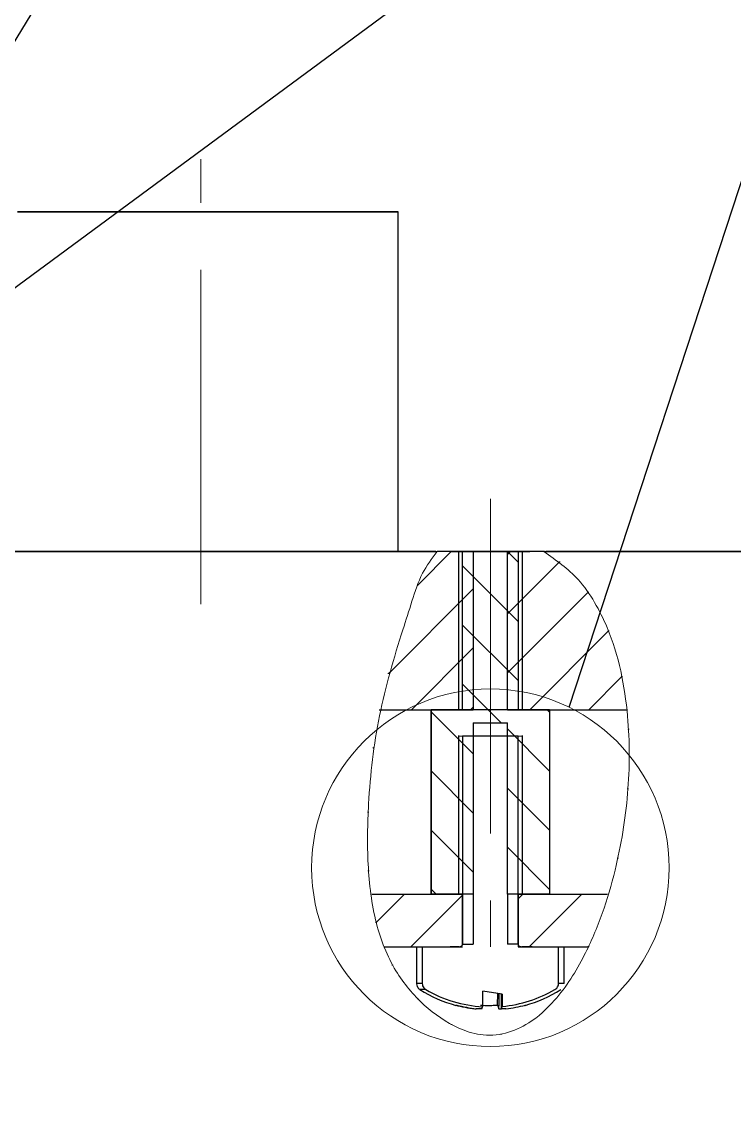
# Model space of a CAD drawing. Header units: millimetres. Extents: x 0 to 841, y -10 to 594.
# Drawn here: x 303.66 to 330.73, y 355.09 to 396.22 of the extents above; entities that cross this region are included whole.
import ezdxf

# ---------------------------------------------------------------- set-up
doc = ezdxf.new("R2010")
doc.units = ezdxf.units.MM
doc.linetypes.add('CENTERX2', pattern=[20.32, 12.7, -2.54, 2.54, -2.54])
doc.layers.add('FORMAT', color=7, linetype='Continuous')
doc.dimstyles.new('SLDDIMSTYLE1', dxfattribs={"dimtxt": 0.18, "dimasz": 1.016, "dimexe": 0, "dimexo": 0.0625, "dimgap": 0, "dimtad": 0, "dimtih": 1, "dimtoh": 1, "dimdec": 0, "dimrnd": 1e-09, "dimzin": 0, "dimdsep": 46, "dimtxsty": 'Standard', "dimblk1": 'DOT', "dimblk2": 'DOT', "dimsah": 1, "dimcen": 0.09, "dimadec": 0, "dimazin": 0, "dimtfac": 1.016, "dimtdec": 0, "dimtofl": 0, "dimtmove": 0, "dimatfit": 3, "dimldrblk": 'DOT', "dimfxl": 0, "dimfrac": 2, "dimtolj": 1, "dimtzin": 0, "dimarcsym": 0})
doc.dimstyles.new('SLDDIMSTYLE2', dxfattribs={"dimtxt": 0.18, "dimasz": 3.302, "dimexe": 0, "dimexo": 0.0625, "dimgap": 0, "dimtad": 0, "dimtih": 1, "dimtoh": 1, "dimdec": 0, "dimrnd": 1e-09, "dimzin": 0, "dimdsep": 46, "dimtxsty": 'Standard', "dimblk1": 'NONE', "dimblk2": 'NONE', "dimsah": 1, "dimcen": 0.09, "dimadec": 0, "dimazin": 0, "dimtfac": 3.302, "dimtdec": 0, "dimtofl": 0, "dimtmove": 0, "dimatfit": 3, "dimldrblk": 'NONE', "dimfxl": 0, "dimfrac": 2, "dimtolj": 1, "dimtzin": 0, "dimarcsym": 0})

# ---------------------------------------------------------------- blocks, each defined once
blk = doc.blocks.new('_Dot')
at = {"color": 0, "linetype": 'ByBlock', "lineweight": -2}
blk.add_line((-0.5, 0), (-1, 0), dxfattribs=at)
at = {"color": 0, "linetype": 'ByBlock', "const_width": 0.5}
blk.add_lwpolyline([(-0.25, 0, 1), (0.25, 0, 1)], format="xyb", close=True, dxfattribs=at)
blk = doc.blocks.new('_None')

msp = doc.modelspace()

# ---------------------------------------------------------------- hatches: boundary and pattern name
at = {"linetype": 'Continuous', "lineweight": 18}
h = msp.add_hatch(dxfattribs=at)
h.set_pattern_fill('ANSI31', scale=0.5, style=0)
edge = h.paths.add_edge_path(flags=0)
edge.add_spline(control_points=[(323.499, 376.104), (323.499, 376.104), (323.499, 376.104), (323.499, 376.104)], knot_values=[0, 0, 0, 0, 0.0005, 0.0005, 0.0005, 0.0005], weights=[1, 1, 1, 1], degree=3, periodic=0)
edge.add_spline(control_points=[(323.499, 376.104), (323.782, 375.947), (324.049, 375.758), (324.294, 375.546), (324.746, 375.152), (325.128, 374.67), (325.433, 374.154), (325.841, 373.464), (326.128, 372.699), (326.328, 371.923), (326.65, 370.669), (326.758, 369.353), (326.731, 368.058), (326.689, 366.09), (326.341, 364.098), (325.665, 362.249), (325.308, 361.271), (324.85, 360.311), (324.227, 359.478), (323.905, 359.047), (323.53, 358.644), (323.094, 358.331), (322.814, 358.13), (322.501, 357.963), (322.172, 357.863), (321.879, 357.773), (321.564, 357.735), (321.258, 357.756), (320.954, 357.777), (320.652, 357.856), (320.37, 357.972), (319.951, 358.143), (319.562, 358.391), (319.209, 358.675), (318.705, 359.079), (318.261, 359.573), (317.918, 360.12), (317.448, 360.871), (317.158, 361.742), (316.999, 362.614), (316.843, 363.475), (316.8, 364.357), (316.804, 365.232), (316.813, 367.265), (316.968, 369.335), (317.541, 371.285), (317.931, 372.612), (318.297, 373.956), (318.859, 375.22), (319.003, 375.543), (319.187, 375.862), (319.444, 376.104)], knot_values=[0, 0, 0, 0, 0.000971, 0.000971, 0.000971, 0.002787, 0.002787, 0.002787, 0.005212, 0.005212, 0.005212, 0.009144, 0.009144, 0.009144, 0.01515, 0.01515, 0.01515, 0.018305, 0.018305, 0.018305, 0.019928, 0.019928, 0.019928, 0.020966, 0.020966, 0.020966, 0.02189, 0.02189, 0.02189, 0.022807, 0.022807, 0.022807, 0.024169, 0.024169, 0.024169, 0.026123, 0.026123, 0.026123, 0.028822, 0.028822, 0.028822, 0.031463, 0.031463, 0.031463, 0.03762, 0.03762, 0.03762, 0.041756, 0.041756, 0.041756, 0.042823, 0.042823, 0.042823, 0.042823], weights=[1, 1, 1, 1, 1, 1, 1, 1, 1, 1, 1, 1, 1, 1, 1, 1, 1, 1, 1, 1, 1, 1, 1, 1, 1, 1, 1, 1, 1, 1, 1, 1, 1, 1, 1, 1, 1, 1, 1, 1, 1, 1, 1, 1, 1, 1, 1, 1, 1, 1, 1, 1], degree=3, periodic=0)
edge.add_spline(control_points=[(319.444, 376.104), (319.444, 376.104), (319.444, 376.104), (319.444, 376.104)], knot_values=[0.002932, 0.002932, 0.002932, 0.002932, 0.003432, 0.003432, 0.003432, 0.003432], weights=[1, 1, 1, 1], degree=3, periodic=0)
edge.add_spline(control_points=[(319.444, 376.104), (319.203, 375.877), (319.026, 375.582), (318.887, 375.281), (318.57, 374.595), (318.38, 373.857), (318.139, 373.14), (317.424, 371.01), (316.932, 368.771), (316.838, 366.526), (316.774, 365.011), (316.758, 363.455), (317.137, 361.986), (317.298, 361.358), (317.54, 360.741), (317.876, 360.187), (318.168, 359.707), (318.537, 359.268), (318.954, 358.892), (319.345, 358.54), (319.786, 358.231), (320.265, 358.016), (320.522, 357.902), (320.796, 357.815), (321.075, 357.775), (321.393, 357.73), (321.727, 357.748), (322.039, 357.826), (322.349, 357.903), (322.647, 358.04), (322.917, 358.211), (323.285, 358.445), (323.612, 358.746), (323.899, 359.073), (324.35, 359.586), (324.718, 360.173), (325.029, 360.78), (325.551, 361.8), (325.927, 362.901), (326.199, 364.015), (326.663, 365.914), (326.846, 367.914), (326.673, 369.862), (326.571, 371.007), (326.339, 372.161), (325.897, 373.222), (325.624, 373.878), (325.261, 374.509), (324.795, 375.044), (324.428, 375.465), (323.987, 375.833), (323.499, 376.104)], knot_values=[0, 0, 0, 0, 0.000994, 0.000994, 0.000994, 0.003242, 0.003242, 0.003242, 0.009982, 0.009982, 0.009982, 0.014505, 0.014505, 0.014505, 0.016423, 0.016423, 0.016423, 0.018083, 0.018083, 0.018083, 0.019636, 0.019636, 0.019636, 0.020463, 0.020463, 0.020463, 0.021416, 0.021416, 0.021416, 0.022359, 0.022359, 0.022359, 0.023643, 0.023643, 0.023643, 0.025657, 0.025657, 0.025657, 0.029048, 0.029048, 0.029048, 0.03487, 0.03487, 0.03487, 0.038276, 0.038276, 0.038276, 0.040373, 0.040373, 0.040373, 0.04202, 0.04202, 0.04202, 0.04202], weights=[1, 1, 1, 1, 1, 1, 1, 1, 1, 1, 1, 1, 1, 1, 1, 1, 1, 1, 1, 1, 1, 1, 1, 1, 1, 1, 1, 1, 1, 1, 1, 1, 1, 1, 1, 1, 1, 1, 1, 1, 1, 1, 1, 1, 1, 1, 1, 1, 1, 1, 1, 1], degree=3, periodic=0)
h = msp.add_hatch(dxfattribs=at)
h.set_pattern_fill('ANSI31', scale=0.5, style=0)
edge = h.paths.add_edge_path(flags=0)
edge.add_line((317.234, 370.104), (320.813, 370.104))
edge.add_spline(control_points=[(320.813, 370.104), (320.813, 371.271), (320.813, 372.438), (320.813, 373.604), (320.813, 374.438), (320.813, 375.271), (320.813, 376.104)], knot_values=[0, 0, 0, 0, 0.0035, 0.0035, 0.0035, 0.006, 0.006, 0.006, 0.006], weights=[1, 1, 1, 1, 1, 1, 1], degree=3, periodic=0)
edge.add_line((320.813, 376.104), (319.445, 376.104))
edge.add_spline(control_points=[(319.445, 376.104), (319.444, 376.104), (319.444, 376.104), (319.444, 376.104), (318.931, 375.62), (318.259, 373.38), (317.524, 371.418), (317.234, 370.104)], knot_values=[0.999999, 0.999999, 0.999999, 0.999999, 1, 1, 1, 1.053193, 1.150275, 1.150275, 1.150275, 1.150275], weights=[1, 1, 1, 1, 1, 1, 1, 1], degree=3, periodic=0)
h = msp.add_hatch(dxfattribs=at)
h.set_pattern_fill('ANSI31', scale=0.5, style=0)
edge = h.paths.add_edge_path(flags=0)
edge.add_spline(control_points=[(317.234, 370.104), (317.234, 370.104), (317.234, 370.104), (317.234, 370.104)], knot_values=[0, 0, 0, 0, 0.002932, 0.002932, 0.002932, 0.002932], weights=[1, 1, 1, 1], degree=3, periodic=0)
edge.add_spline(control_points=[(317.234, 370.104), (317.524, 371.418), (318.259, 373.38), (318.931, 375.62), (319.444, 376.104), (319.444, 376.104), (319.444, 376.104), (319.445, 376.104)], knot_values=[0.849725, 0.849725, 0.849725, 0.849725, 0.946807, 1, 1, 1, 1.000001, 1.000001, 1.000001, 1.000001], weights=[1, 1, 1, 1, 1, 1, 1, 1], degree=3, periodic=0)
edge.add_spline(control_points=[(319.445, 376.104), (319.444, 376.104), (319.444, 376.104), (319.444, 376.104)], knot_values=[0, 0, 0, 0, 0.002932, 0.002932, 0.002932, 0.002932], weights=[1, 1, 1, 1], degree=3, periodic=0)
edge.add_spline(control_points=[(319.444, 376.104), (319.241, 375.912), (319.083, 375.671), (318.955, 375.422), (318.675, 374.873), (318.515, 374.269), (318.321, 373.684), (317.929, 372.5), (317.503, 371.322), (317.234, 370.104)], knot_values=[0, 0, 0, 0, 0.000839, 0.000839, 0.000839, 0.002682, 0.002682, 0.002682, 0.006408, 0.006408, 0.006408, 0.006408], weights=[1, 1, 1, 1, 1, 1, 1, 1, 1, 1], degree=3, periodic=0)
h = msp.add_hatch(dxfattribs=at)
h.set_pattern_fill('ANSI31', scale=0.5, angle=90, style=0)
edge = h.paths.add_edge_path(flags=0)
edge.add_line((322.515, 376.104), (320.409, 376.104))
edge.add_spline(control_points=[(320.409, 376.104), (320.409, 375.104), (320.409, 374.104), (320.409, 373.104), (320.409, 372.104), (320.409, 371.104), (320.409, 370.104)], knot_values=[0, 0, 0, 0, 0.003, 0.003, 0.003, 0.006, 0.006, 0.006, 0.006], weights=[1, 1, 1, 1, 1, 1, 1], degree=3, periodic=0)
edge.add_line((320.409, 370.104), (322.515, 370.104))
edge.add_spline(control_points=[(322.515, 370.104), (322.515, 371.104), (322.515, 372.104), (322.515, 373.104), (322.515, 374.104), (322.515, 375.104), (322.515, 376.104)], knot_values=[0, 0, 0, 0, 0.003, 0.003, 0.003, 0.006, 0.006, 0.006, 0.006], weights=[1, 1, 1, 1, 1, 1, 1], degree=3, periodic=0)
h = msp.add_hatch(dxfattribs=at)
h.set_pattern_fill('ANSI31', scale=0.5, style=0)
edge = h.paths.add_edge_path(flags=0)
edge.add_line((322.111, 370.104), (326.649, 370.104))
edge.add_spline(control_points=[(326.649, 370.104), (326.371, 372.74), (325.397, 375.048), (323.499, 376.104)], knot_values=[0.769953, 0.769953, 0.769953, 0.769953, 0.904836, 0.904836, 0.904836, 0.904836], weights=[1, 1, 1, 1], degree=3, periodic=0)
edge.add_line((323.499, 376.104), (322.111, 376.104))
edge.add_spline(control_points=[(322.111, 376.104), (322.111, 374.938), (322.111, 373.771), (322.111, 372.604), (322.111, 371.771), (322.111, 370.938), (322.111, 370.104)], knot_values=[0, 0, 0, 0, 0.0035, 0.0035, 0.0035, 0.006, 0.006, 0.006, 0.006], weights=[1, 1, 1, 1, 1, 1, 1], degree=3, periodic=0)
h = msp.add_hatch(dxfattribs=at)
h.set_pattern_fill('ANSI31', scale=0.5, style=0)
edge = h.paths.add_edge_path(flags=0)
edge.add_spline(control_points=[(326.649, 370.104), (326.649, 370.104), (326.649, 370.104), (326.649, 370.104)], knot_values=[0, 0, 0, 0, 0.002932, 0.002932, 0.002932, 0.002932], weights=[1, 1, 1, 1], degree=3, periodic=0)
edge.add_spline(control_points=[(326.649, 370.104), (326.537, 371.168), (326.308, 372.236), (325.897, 373.222), (325.624, 373.878), (325.261, 374.509), (324.795, 375.044), (324.428, 375.465), (323.987, 375.833), (323.499, 376.104)], knot_values=[0, 0, 0, 0, 0.003208, 0.003208, 0.003208, 0.005334, 0.005334, 0.005334, 0.007004, 0.007004, 0.007004, 0.007004], weights=[1, 1, 1, 1, 1, 1, 1, 1, 1, 1], degree=3, periodic=0)
edge.add_spline(control_points=[(323.499, 376.104), (323.499, 376.104), (323.499, 376.104), (323.499, 376.104)], knot_values=[0, 0, 0, 0, 0.002932, 0.002932, 0.002932, 0.002932], weights=[1, 1, 1, 1], degree=3, periodic=0)
edge.add_spline(control_points=[(323.499, 376.104), (325.397, 375.048), (326.371, 372.74), (326.649, 370.104)], knot_values=[0.095164, 0.095164, 0.095164, 0.095164, 0.230047, 0.230047, 0.230047, 0.230047], weights=[1, 1, 1, 1], degree=3, periodic=0)
h = msp.add_hatch(dxfattribs=at)
h.set_pattern_fill('ANSI31', scale=0.5, angle=90, style=0)
edge = h.paths.add_edge_path(flags=0)
edge.add_line((323.712, 370.104), (319.21, 370.104))
edge.add_line((319.21, 370.104), (319.21, 363.104))
edge.add_line((319.21, 363.104), (320.813, 363.104))
edge.add_spline(control_points=[(320.813, 363.104), (320.813, 364.438), (320.813, 365.771), (320.813, 367.104), (320.813, 367.938), (320.813, 368.771), (320.813, 369.604)], knot_values=[0, 0, 0, 0, 0.004, 0.004, 0.004, 0.0065, 0.0065, 0.0065, 0.0065], weights=[1, 1, 1, 1, 1, 1, 1], degree=3, periodic=0)
edge.add_line((320.813, 369.604), (322.111, 369.604))
edge.add_spline(control_points=[(322.111, 369.604), (322.111, 368.271), (322.111, 366.937), (322.111, 365.604), (322.111, 364.771), (322.111, 363.938), (322.111, 363.104)], knot_values=[0, 0, 0, 0, 0.004, 0.004, 0.004, 0.0065, 0.0065, 0.0065, 0.0065], weights=[1, 1, 1, 1, 1, 1, 1], degree=3, periodic=0)
edge.add_line((322.111, 363.104), (323.712, 363.104))
edge.add_line((323.712, 363.104), (323.712, 370.104))
h = msp.add_hatch(dxfattribs=at)
h.set_pattern_fill('ANSI31', scale=0.5, style=0)
edge = h.paths.add_edge_path(flags=0)
edge.add_line((317.422, 361.104), (320.409, 361.104))
edge.add_spline(control_points=[(320.409, 361.104), (320.409, 361.771), (320.409, 362.438), (320.409, 363.104)], knot_values=[0, 0, 0, 0, 0.002, 0.002, 0.002, 0.002], weights=[1, 1, 1, 1], degree=3, periodic=0)
edge.add_line((320.409, 363.104), (316.922, 363.104))
edge.add_spline(control_points=[(316.922, 363.104), (317.015, 362.411), (317.171, 361.737), (317.422, 361.104)], knot_values=[0.312119, 0.312119, 0.312119, 0.312119, 0.359884, 0.359884, 0.359884, 0.359884], weights=[1, 1, 1, 1], degree=3, periodic=0)
h = msp.add_hatch(dxfattribs=at)
h.set_pattern_fill('ANSI31', scale=0.5, style=0)
edge = h.paths.add_edge_path(flags=0)
edge.add_spline(control_points=[(317.422, 361.104), (317.422, 361.104), (317.422, 361.104), (317.422, 361.104)], knot_values=[0, 0, 0, 0, 0.002932, 0.002932, 0.002932, 0.002932], weights=[1, 1, 1, 1], degree=3, periodic=0)
edge.add_spline(control_points=[(317.422, 361.104), (317.171, 361.737), (317.015, 362.411), (316.922, 363.104)], knot_values=[0.640116, 0.640116, 0.640116, 0.640116, 0.687881, 0.687881, 0.687881, 0.687881], weights=[1, 1, 1, 1], degree=3, periodic=0)
edge.add_spline(control_points=[(316.922, 363.104), (316.922, 363.104), (316.922, 363.104), (316.922, 363.104)], knot_values=[0, 0, 0, 0, 0.002932, 0.002932, 0.002932, 0.002932], weights=[1, 1, 1, 1], degree=3, periodic=0)
edge.add_spline(control_points=[(316.922, 363.104), (317.013, 362.423), (317.168, 361.743), (317.422, 361.104)], knot_values=[0, 0, 0, 0, 0.002061, 0.002061, 0.002061, 0.002061], weights=[1, 1, 1, 1], degree=3, periodic=0)
h = msp.add_hatch(dxfattribs=at)
h.set_pattern_fill('ANSI31', scale=0.5, style=0)
edge = h.paths.add_edge_path(flags=0)
edge.add_line((322.515, 361.104), (325.188, 361.104))
edge.add_spline(control_points=[(325.188, 361.104), (325.479, 361.718), (325.735, 362.392), (325.95, 363.104)], knot_values=[0.614432, 0.614432, 0.614432, 0.614432, 0.652798, 0.652798, 0.652798, 0.652798], weights=[1, 1, 1, 1], degree=3, periodic=0)
edge.add_line((325.95, 363.104), (322.515, 363.104))
edge.add_spline(control_points=[(322.515, 363.104), (322.515, 362.438), (322.515, 361.771), (322.515, 361.104)], knot_values=[0, 0, 0, 0, 0.002, 0.002, 0.002, 0.002], weights=[1, 1, 1, 1], degree=3, periodic=0)
h = msp.add_hatch(dxfattribs=at)
h.set_pattern_fill('ANSI31', scale=0.5, style=0)
edge = h.paths.add_edge_path(flags=0)
edge.add_spline(control_points=[(325.188, 361.104), (325.188, 361.104), (325.188, 361.104), (325.188, 361.104)], knot_values=[0, 0, 0, 0, 0.002932, 0.002932, 0.002932, 0.002932], weights=[1, 1, 1, 1], degree=3, periodic=0)
edge.add_spline(control_points=[(325.188, 361.104), (325.494, 361.749), (325.744, 362.421), (325.95, 363.104)], knot_values=[0, 0, 0, 0, 0.00214, 0.00214, 0.00214, 0.00214], weights=[1, 1, 1, 1], degree=3, periodic=0)
edge.add_spline(control_points=[(325.95, 363.104), (325.95, 363.104), (325.95, 363.104), (325.95, 363.104)], knot_values=[0, 0, 0, 0, 0.002932, 0.002932, 0.002932, 0.002932], weights=[1, 1, 1, 1], degree=3, periodic=0)
edge.add_spline(control_points=[(325.95, 363.104), (325.735, 362.392), (325.479, 361.718), (325.188, 361.104)], knot_values=[0.347202, 0.347202, 0.347202, 0.347202, 0.385568, 0.385568, 0.385568, 0.385568], weights=[1, 1, 1, 1], degree=3, periodic=0)

# ---------------------------------------------------------------- linework, layer by layer
at = {"color": 7, "linetype": 'CENTERX2', "lineweight": 18}
for p, q in [((310.462, 374.105), (310.462, 391.005)), ((321.462, 378.105), (321.462, 361.104))]:
    msp.add_line(p, q, dxfattribs=at)
at = {"color": 7, "linetype": 'Continuous', "lineweight": 25}
for p, q in [((317.962, 376.105), (317.962, 389.005)), ((303.13, 376.104), (319.444, 376.104)), ((303.13, 376.104), (319.444, 376.104)), ((319.393, 376.105), (317.962, 376.105)), ((323.523, 376.105), (319.436, 376.105)), ((320.813, 376.104), (319.445, 376.104)), ((320.409, 370.104), (320.409, 376.104)), ((322.515, 376.104), (320.409, 376.104)), ((323.499, 376.104), (322.111, 376.104)), ((322.515, 376.104), (322.515, 370.104)), ((323.499, 376.104), (351.322, 376.104)), ((323.499, 376.104), (351.822, 376.104)), ((332.762, 376.105), (323.566, 376.105)), ((317.234, 370.104), (320.813, 370.104)), ((319.21, 363.104), (319.21, 370.104)), ((323.712, 370.104), (319.21, 370.104)), ((319.21, 370.104), (319.21, 363.105)), ((322.515, 370.104), (320.409, 370.104)), ((322.111, 370.104), (326.649, 370.104)), ((323.712, 370.104), (323.712, 363.104)), ((323.714, 370.104), (323.714, 363.104)), ((320.813, 369.604), (322.111, 369.604)), ((322.515, 369.104), (320.409, 369.104)), ((316.966, 363.104), (320.409, 363.104)), ((316.98, 363.105), (319.21, 363.105)), ((319.21, 363.105), (319.21, 363.105)), ((320.813, 363.104), (319.21, 363.104)), ((320.409, 361.204), (320.409, 363.104)), ((323.712, 363.104), (322.111, 363.104)), ((322.515, 363.104), (325.905, 363.104)), ((322.515, 363.104), (322.515, 361.104)), ((323.712, 363.104), (323.714, 363.104)), ((323.714, 363.105), (325.905, 363.105)), ((317.422, 361.104), (320.409, 361.104)), ((318.662, 361.104), (318.662, 359.708)), ((318.874, 361.104), (318.874, 359.708)), ((318.874, 361.104), (320.271, 361.104)), ((322.515, 361.104), (325.188, 361.104)), ((322.653, 361.104), (324.05, 361.104)), ((324.05, 359.708), (324.05, 361.104)), ((324.262, 359.708), (324.262, 361.104)), ((321.912, 359.309), (321.17, 359.419)), ((321.17, 358.828), (321.17, 359.419)), ((321.735, 358.892), (321.751, 359.333)), ((321.912, 359.309), (321.912, 358.841)), ((321.135, 358.75), (320.926, 358.75)), ((321.79, 358.75), (321.881, 358.75))]:
    msp.add_line(p, q, dxfattribs=at)
at = {"color": 7, "linetype": 'Continuous', "lineweight": 18}
for p, q in [((319.444, 376.104), (319.444, 376.104)), ((323.499, 376.104), (323.499, 376.104))]:
    msp.add_line(p, q, dxfattribs=at)
at = {"color": 7, "linetype": 'Continuous', "lineweight": 25, "flags": 128}
for points in [[(317.962, 389.005), (317.874, 389.005), (317.612, 389.005), (317.183, 389.005), (316.596, 389.005), (315.866, 389.005), (315.009, 389.005), (314.045, 389.005), (312.997, 389.005), (311.89, 389.005), (310.749, 389.005), (309.602, 389.005), (308.474, 389.005), (307.394, 389.005), (306.385, 389.005), (305.472, 389.005), (304.676, 389.005), (304.015, 389.005), (303.506, 389.005)], [(303.506, 389.005), (304.015, 389.005), (304.676, 389.005), (305.472, 389.005), (306.385, 389.005), (307.394, 389.005), (308.474, 389.005), (309.602, 389.005), (310.301, 389.005)], [(307.212, 389.005), (307.299, 389.005), (307.558, 389.005), (307.972, 389.005), (308.521, 389.005), (309.175, 389.005), (309.897, 389.005), (310.651, 389.005), (311.394, 389.005), (312.087, 389.005), (312.692, 389.005), (313.177, 389.005), (313.516, 389.005), (313.69, 389.005), (313.69, 389.005), (313.516, 389.005), (313.177, 389.005), (312.692, 389.005), (312.087, 389.005), (311.394, 389.005), (310.651, 389.005), (310.624, 389.005)], [(310.299, 389.005), (309.897, 389.005), (309.175, 389.005), (308.521, 389.005), (307.972, 389.005), (307.558, 389.005), (307.299, 389.005), (307.212, 389.005)], [(310.624, 389.005), (310.462, 389.008), (310.299, 389.005)], [(310.623, 389.005), (310.749, 389.005), (311.89, 389.005), (312.997, 389.005), (314.045, 389.005), (315.009, 389.005), (315.866, 389.005), (316.596, 389.005), (317.183, 389.005), (317.612, 389.005), (317.874, 389.005), (317.962, 389.005)], [(317.962, 376.105), (317.874, 376.105), (317.612, 376.105), (317.183, 376.105), (316.596, 376.105), (315.866, 376.105), (315.009, 376.105), (314.045, 376.105), (312.997, 376.105), (311.89, 376.105), (310.749, 376.105), (309.602, 376.105), (308.475, 376.105), (307.394, 376.105), (306.385, 376.105), (305.472, 376.105), (304.676, 376.105), (304.015, 376.105), (303.506, 376.105), (303.159, 376.105), (302.984, 376.105), (302.962, 376.105)], [(319.962, 376.105), (320.052, 376.105), (320.313, 376.105), (320.712, 376.105), (321.201, 376.105), (321.722, 376.105), (322.212, 376.105), (322.611, 376.105), (322.871, 376.105), (322.962, 376.105), (322.871, 376.105), (322.658, 376.105)], [(320.18, 376.105), (320.052, 376.105), (319.962, 376.105)], [(322.962, 376.104), (322.926, 376.104), (322.734, 376.104), (322.4, 376.104), (321.959, 376.104), (321.462, 376.104), (320.965, 376.104), (320.524, 376.104), (320.189, 376.104), (319.998, 376.104), (319.962, 376.104)], [(322.712, 376.105), (322.691, 376.105), (322.525, 376.105), (322.215, 376.105), (321.804, 376.105), (321.347, 376.105), (320.905, 376.105), (320.538, 376.105), (320.296, 376.105), (320.212, 376.105)], [(322.712, 376.104), (322.707, 376.104), (322.583, 376.104), (322.306, 376.104), (321.915, 376.104), (321.462, 376.104), (321.009, 376.104), (320.618, 376.104), (320.341, 376.104), (320.217, 376.104), (320.212, 376.104)], [(320.813, 376.104), (320.813, 373.604), (320.813, 370.104)], [(322.111, 370.104), (322.111, 372.604), (322.111, 376.104)], [(319.962, 370.104), (319.972, 370.104), (320.114, 370.104), (320.409, 370.104)], [(322.515, 370.104), (322.809, 370.104), (322.952, 370.104), (322.962, 370.104)], [(320.813, 369.604), (320.813, 367.104), (320.813, 363.104)], [(322.111, 363.104), (322.111, 365.604), (322.111, 369.604)], [(320.409, 369.104), (320.409, 366.104), (320.409, 361.204)], [(322.515, 361.204), (322.515, 364.204), (322.515, 369.104)], [(320.409, 363.104), (320.115, 363.104), (319.973, 363.104), (319.962, 363.104)], [(322.962, 363.104), (322.952, 363.104), (322.81, 363.104), (322.515, 363.104)], [(320.271, 361.104), (319.99, 361.104), (319.933, 361.104)], [(323.055, 361.104), (322.935, 361.104), (322.653, 361.104)], [(321.79, 358.75), (321.791, 358.949), (321.793, 359.326)], [(321.869, 359.315), (321.872, 358.949), (321.873, 358.75)], [(320.872, 358.75), (320.889, 358.75), (320.908, 358.75), (320.926, 358.75)], [(322.053, 358.75), (322.035, 358.75), (322.016, 358.75), (321.996, 358.75), (321.974, 358.75), (321.95, 358.75), (321.926, 358.75), (321.9, 358.75), (321.873, 358.75)]]:
    msp.add_lwpolyline(points, dxfattribs=at)
at = {"color": 7, "linetype": 'Continuous', "lineweight": 0, "flags": 128}
for points in [[(306.962, 389.005), (307.228, 389.005), (307.987, 389.005), (309.122, 389.005), (310.462, 389.005), (311.801, 389.005), (312.937, 389.005), (313.695, 389.005), (313.962, 389.005), (313.695, 389.005), (312.937, 389.005), (311.801, 389.005), (310.462, 389.005), (309.122, 389.005), (307.987, 389.005), (307.228, 389.005), (306.962, 389.005)], [(320.242, 376.105), (320.335, 376.105), (320.6, 376.105), (320.995, 376.105), (321.462, 376.105), (321.929, 376.105), (322.324, 376.105), (322.589, 376.105), (322.681, 376.105), (322.589, 376.105), (322.324, 376.105), (321.929, 376.105), (321.462, 376.105), (320.995, 376.105), (320.6, 376.105), (320.335, 376.105), (320.242, 376.105)], [(320.242, 376.105), (320.335, 376.105), (320.6, 376.105), (320.995, 376.105), (321.462, 376.105), (321.929, 376.105), (322.324, 376.105), (322.589, 376.105), (322.681, 376.105), (322.589, 376.105), (322.324, 376.105), (321.929, 376.105), (321.462, 376.105), (320.995, 376.105), (320.6, 376.105), (320.335, 376.105), (320.242, 376.105)], [(320.242, 376.104), (320.335, 376.104), (320.6, 376.104), (320.995, 376.104), (321.462, 376.104), (321.929, 376.104), (322.324, 376.104), (322.589, 376.104), (322.681, 376.104), (322.589, 376.104), (322.324, 376.104), (321.929, 376.104), (321.462, 376.104), (320.995, 376.104), (320.6, 376.104), (320.335, 376.104), (320.242, 376.104)], [(320.242, 376.104), (320.335, 376.104), (320.6, 376.104), (320.995, 376.104), (321.462, 376.104), (321.929, 376.104), (322.324, 376.104), (322.589, 376.104), (322.681, 376.104), (322.589, 376.104), (322.324, 376.104), (321.929, 376.104), (321.462, 376.104), (320.995, 376.104), (320.6, 376.104), (320.335, 376.104), (320.242, 376.104)], [(320.246, 369.104), (320.304, 369.104), (320.539, 369.104), (320.914, 369.104), (321.372, 369.104), (321.844, 369.104), (322.259, 369.104), (322.551, 369.104), (322.678, 369.104), (322.62, 369.104), (322.386, 369.104), (322.011, 369.104), (321.552, 369.104), (321.08, 369.104), (320.666, 369.104), (320.373, 369.104), (320.246, 369.104)]]:
    msp.add_lwpolyline(points, dxfattribs=at)
at = {"color": 8, "linetype": 'Continuous', "lineweight": 25, "flags": 128}
for points in [[(318.874, 359.708), (318.686, 359.708), (318.662, 359.708)], [(324.262, 359.708), (324.239, 359.708), (324.05, 359.708)], [(319.01, 359.48), (318.817, 359.48), (318.788, 359.48)]]:
    msp.add_lwpolyline(points, dxfattribs=at)
at = {"color": 7, "linetype": 'Continuous', "lineweight": 18}
msp.add_circle((321.462, 364.104), 6.787, dxfattribs=at)
at = {"color": 7, "linetype": 'Continuous', "lineweight": 25}
for centre, radius, start, end in [((321.462, 363.704), 5, 237.6643, 254.7435), ((321.462, 363.704), 4.885, 239.8713, 266.5742), ((321.462, 363.704), 4.885, 275.2877, 300.1294), ((321.462, 363.704), 5, 285.2572, 302.3364), ((321.435, 363.679), 4.961, 254.7729, 263.4786), ((320.153, 358.932), 0.0523, 262.5099, 309.736), ((321.49, 363.679), 4.961, 254.7725, 263.4791), ((321.366, 364.33), 5.451, 267.1253, 273.8833), ((320.816, 358.941), 0.371, 329.0612, 342.3576), ((321.462, 364.36), 5.48, 269.824, 272.8659), ((322.263, 359.014), 0.543, 193.0143, 209.1465), ((321.525, 358.955), 0.404, 329.43, 343.4649), ((321.489, 363.679), 4.961, 276.5223, 285.2279), ((322.769, 358.907), 0.0273, 242.3197, 327.7051)]:
    msp.add_arc(centre, radius, start, end, dxfattribs=at)
at = {"color": 7, "linetype": 'Continuous', "lineweight": 18}
msp.add_open_spline([(323.499, 376.104), (323.96, 375.78), (324.714, 375.248), (325.441, 374.189), (326.016, 373.035), (326.455, 371.58), (326.762, 369.465), (326.753, 366.912), (326.338, 364.4), (325.739, 362.352), (325.024, 360.663), (324.118, 359.214), (323.049, 358.226), (322.053, 357.766), (321.105, 357.715), (320.017, 358.065), (318.878, 358.864), (317.957, 359.959), (317.419, 361.051), (316.984, 362.394), (316.771, 364.244), (316.812, 366.89), (317.162, 369.897), (317.907, 372.432), (318.486, 374.218), (318.811, 375.269), (319.243, 375.838), (319.444, 376.104)], degree=3, knots=[0, 0, 0, 0, 0.039362, 0.064462, 0.08961, 0.130238, 0.170959, 0.240148, 0.309399, 0.349943, 0.390442, 0.438572, 0.469311, 0.491866, 0.514581, 0.534438, 0.571517, 0.61116, 0.634075, 0.65702, 0.71052, 0.764327, 0.843733, 0.923266, 0.949971, 0.976613, 1, 1, 1, 1], dxfattribs=at)
at = {"color": 7, "linetype": 'Continuous', "lineweight": 25}
for points, knots in [([(320.271, 361.104), (320.273, 361.104), (320.294, 361.105), (320.331, 361.112), (320.372, 361.134), (320.396, 361.16), (320.408, 361.184), (320.409, 361.198), (320.409, 361.204)], [0, 0, 0, 0, 0.032939, 0.339571, 0.585746, 0.76375, 0.90567, 1, 1, 1, 1]), ([(322.515, 361.204), (322.516, 361.195), (322.518, 361.178), (322.535, 361.151), (322.564, 361.126), (322.606, 361.108), (322.639, 361.105), (322.653, 361.104)], [0, 0, 0, 0, 0.141302, 0.28294, 0.4854411, 0.7620254, 1, 1, 1, 1]), ([(318.665, 359.708), (318.664, 359.703), (318.658, 359.666), (318.68, 359.603), (318.721, 359.535), (318.761, 359.496), (318.786, 359.482), (318.792, 359.478)], [0, 0, 0, 0, 0.05232, 0.40622, 0.685947, 0.920371, 1, 1, 1, 1]), ([(318.874, 359.708), (318.877, 359.679), (318.883, 359.622), (318.927, 359.546), (318.975, 359.501), (319.005, 359.483), (319.01, 359.48)], [0, 0, 0, 0, 0.307562, 0.615506, 0.932511, 1, 1, 1, 1]), ([(323.914, 359.48), (323.94, 359.498), (323.991, 359.534), (324.041, 359.617), (324.047, 359.678), (324.05, 359.708)], [0, 0, 0, 0, 0.337539, 0.677335, 1, 1, 1, 1])]:
    msp.add_open_spline(points, degree=3, knots=knots, dxfattribs=at)
at = {"layer": 'FORMAT'}
for p, q in [((320.254, 376.104), (320.254, 370.104)), ((322.67, 376.104), (322.67, 370.104)), ((320.254, 369.121), (320.254, 363.104)), ((322.67, 369.121), (322.67, 363.104)), ((320.813, 363.104), (320.813, 361.204)), ((322.112, 363.104), (322.112, 361.204)), ((320.409, 361.204), (320.813, 361.204)), ((322.515, 361.204), (322.112, 361.204))]:
    msp.add_line(p, q, dxfattribs=at)

# ---------------------------------------------------------------- leaders
at = {"color": 7, "linetype": 'Continuous', "lineweight": 0}
for points in [[(285.926, 373.623), (322.543, 446.466)], [(286.194, 378.427), (311.329, 446.466)], [(287.594, 369.529), (334.451, 446.466)], [(304.699, 230.743), (385.318, 446.466)]]:
    msp.add_leader(points, dimstyle='SLDDIMSTYLE1', dxfattribs=at)
at = {"color": 7, "linetype": 'Continuous', "lineweight": 18, "has_arrowhead": 0}
for points in [[(292.532, 378.115), (325.533, 402.446), (329.482, 402.446)], [(324.459, 370.194), (332.974, 396.208), (337.261, 396.208)]]:
    msp.add_leader(points, dimstyle='SLDDIMSTYLE2', dxfattribs=at)

doc.saveas('drawing.dxf')
